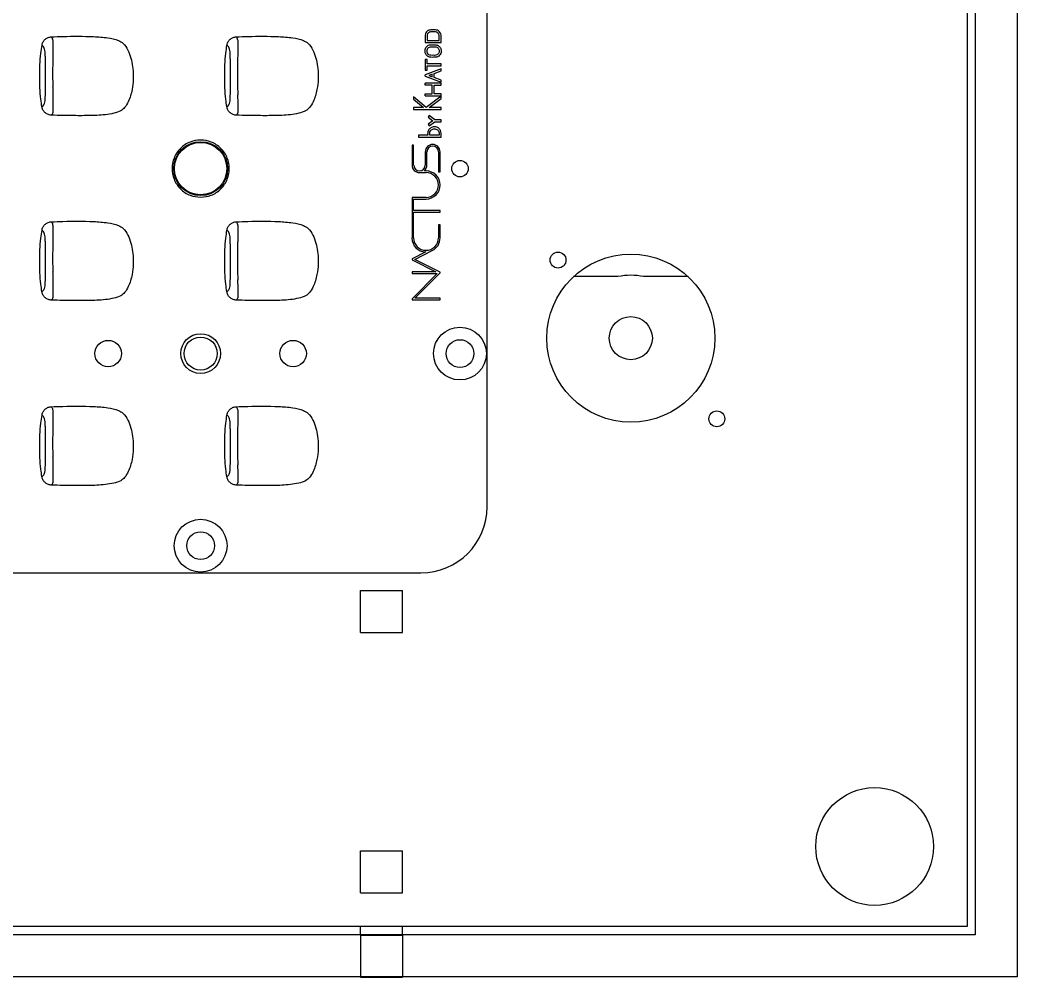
# Model space of a CAD drawing. Header units: inches. Extents: x 0.6 to 46.6, y 0.2 to 32.9.
# Drawn here: x 20.23 to 26.16, y 13.02 to 18.72 of the extents above; entities that cross this region are included whole.
import ezdxf

# ---------------------------------------------------------------- set-up
doc = ezdxf.new("R2010")
doc.units = ezdxf.units.IN
doc.header["$MEASUREMENT"] = 0

msp = doc.modelspace()

# ---------------------------------------------------------------- linework, layer by layer
at = {"color": 7, "linetype": 'Continuous', "lineweight": 25}
for p, q in [((26.1589, 24.8359), (26.1589, 13.0249)), ((25.9089, 24.5859), (25.9089, 13.2749)), ((25.8616, 24.5352), (25.8616, 13.3229)), ((23.0069, 15.821), (23.0069, 19.2812)), ((22.6378, 18.5819), (22.7333, 18.5819)), ((22.6496, 18.5938), (22.7215, 18.5938)), ((22.6378, 18.4796), (22.6378, 18.4166)), ((22.6496, 18.4796), (22.6378, 18.4796)), ((22.6496, 18.454), (22.6496, 18.4796)), ((22.7333, 18.454), (22.6496, 18.454)), ((22.7333, 18.4422), (22.7333, 18.454)), ((22.7333, 18.4251), (22.6378, 18.3892)), ((22.6378, 18.4166), (22.6496, 18.4166)), ((22.6378, 18.381), (22.6378, 18.3892)), ((22.6496, 18.4422), (22.7333, 18.4422)), ((22.6496, 18.4166), (22.6496, 18.4422)), ((22.6797, 18.3923), (22.6605, 18.3851)), ((22.6797, 18.3779), (22.6797, 18.3923)), ((22.6915, 18.3968), (22.7333, 18.4125)), ((22.6915, 18.3734), (22.6915, 18.3968)), ((22.7333, 18.4125), (22.7333, 18.4251)), ((22.6378, 18.381), (22.7333, 18.3451)), ((22.7333, 18.3398), (22.6378, 18.3398)), ((22.6378, 18.328), (22.6378, 18.3398)), ((22.6797, 18.328), (22.6378, 18.328)), ((22.6605, 18.3851), (22.6797, 18.3779)), ((22.6797, 18.2768), (22.6797, 18.328)), ((22.7333, 18.3577), (22.6915, 18.3734)), ((22.6915, 18.328), (22.7333, 18.328)), ((22.6915, 18.2768), (22.6915, 18.328)), ((22.7333, 18.3451), (22.7333, 18.3577)), ((22.7333, 18.328), (22.7333, 18.3398)), ((22.6378, 18.2768), (22.6797, 18.2768)), ((22.6378, 18.265), (22.6378, 18.2768)), ((22.7333, 18.2768), (22.6915, 18.2768)), ((22.7333, 18.265), (22.7333, 18.2768)), ((22.5699, 18.259), (22.5699, 18.2435)), ((22.644, 18.1958), (22.5699, 18.259)), ((22.5699, 18.2435), (22.6277, 18.1942)), ((22.6378, 18.265), (22.7333, 18.265)), ((22.7333, 18.2631), (22.644, 18.1958)), ((22.6614, 18.1942), (22.7333, 18.2483)), ((22.7333, 18.2483), (22.7333, 18.2631)), ((22.6277, 18.1942), (22.5699, 18.1942)), ((22.5699, 18.1942), (22.5699, 18.1823)), ((22.5699, 18.1823), (22.7333, 18.1823)), ((22.7333, 18.1942), (22.6614, 18.1942)), ((22.7333, 18.1823), (22.7333, 18.1942)), ((22.6628, 18.1465), (22.6557, 18.1371)), ((22.6557, 18.1371), (22.6835, 18.1162)), ((22.6835, 18.1162), (22.6557, 18.0952)), ((22.6557, 18.0952), (22.6628, 18.0858)), ((22.6953, 18.1221), (22.6628, 18.1465)), ((22.6628, 18.0858), (22.6953, 18.1103)), ((22.7333, 18.1221), (22.6953, 18.1221)), ((22.6953, 18.1103), (22.7333, 18.1103)), ((22.7333, 18.1103), (22.7333, 18.1221)), ((22.6533, 18.0303), (22.5991, 18.0303)), ((22.5991, 18.0303), (22.5991, 18.0185)), ((22.7215, 18.0303), (22.6652, 18.0303)), ((22.5991, 18.0185), (22.7333, 18.0185)), ((22.7333, 18.0185), (22.7333, 18.0244)), ((22.5601, 17.9702), (22.5601, 17.8521)), ((22.5699, 17.9702), (22.5601, 17.9702)), ((22.5699, 17.8521), (22.5699, 17.9702)), ((22.6388, 17.9309), (22.6388, 17.8521)), ((22.6486, 17.8521), (22.6486, 17.9309)), ((22.7175, 17.9309), (22.7175, 17.8128)), ((22.7274, 17.8128), (22.7274, 17.9309)), ((22.6044, 17.8078), (22.6437, 17.8078)), ((22.6437, 17.8177), (22.6322, 17.8177)), ((22.7175, 17.8128), (22.7274, 17.8128)), ((22.5601, 17.6602), (22.5601, 17.4191)), ((22.6437, 17.6602), (22.5601, 17.6602)), ((22.5699, 17.6504), (22.6437, 17.6504)), ((22.5699, 17.5815), (22.5699, 17.6504)), ((22.7274, 17.5815), (22.5699, 17.5815)), ((22.5699, 17.5716), (22.7274, 17.5716)), ((22.5699, 17.4191), (22.5699, 17.5716)), ((22.7274, 17.5716), (22.7274, 17.5815)), ((22.7175, 17.4978), (22.7175, 17.4191)), ((22.7274, 17.4978), (22.7175, 17.4978)), ((22.7274, 17.4191), (22.7274, 17.4978)), ((22.6415, 17.3354), (22.5601, 17.2947)), ((22.576, 17.2916), (22.6808, 17.3441)), ((22.5601, 17.2947), (22.5601, 17.2886)), ((22.5601, 17.2886), (22.7016, 17.2178)), ((22.7274, 17.216), (22.576, 17.2916)), ((22.5601, 17.2178), (22.5601, 17.208)), ((22.7016, 17.2178), (22.5601, 17.2178)), ((22.7106, 17.208), (22.5601, 17.0575)), ((22.5601, 17.208), (22.7106, 17.208)), ((22.5769, 17.0603), (22.7274, 17.2109)), ((22.7274, 17.2109), (22.7274, 17.216)), ((23.7853, 17.1891), (23.5211, 17.1891)), ((24.2021, 17.1891), (23.938, 17.1891)), ((22.5601, 17.0575), (22.5601, 17.0505)), ((22.5601, 17.0505), (22.7274, 17.0505)), ((22.7274, 17.0603), (22.5769, 17.0603)), ((22.7274, 17.0505), (22.7274, 17.0603)), ((24.4188, 16.3512), (24.4204, 16.3429)), ((17.6998, 15.4273), (22.6132, 15.4273)), ((22.2529, 15.0729), (22.2529, 15.3229)), ((22.2529, 15.3229), (22.5029, 15.3229)), ((22.5029, 15.0729), (22.5029, 15.3229)), ((22.2529, 15.0729), (22.5029, 15.0729)), ((22.2529, 13.7729), (22.5029, 13.7729)), ((22.2529, 13.5229), (22.2529, 13.7729)), ((22.5029, 13.5229), (22.5029, 13.7729)), ((22.2529, 13.5229), (22.5029, 13.5229)), ((25.8616, 13.3229), (14.6479, 13.3229)), ((22.2529, 13.2749), (22.2529, 13.3229)), ((22.5029, 13.2749), (22.5029, 13.3229)), ((25.9089, 13.2749), (14.5979, 13.2749)), ((22.2529, 13.2729), (22.5029, 13.2729)), ((22.2529, 13.2729), (22.2529, 13.0229)), ((22.5029, 13.2729), (22.5029, 13.0229)), ((26.1589, 13.0249), (14.3479, 13.0249)), ((22.2529, 13.0229), (22.5029, 13.0229))]:
    msp.add_line(p, q, dxfattribs=at)
for centre, radius in [((21.303, 17.8312), 0.1603), ((21.303, 17.8312), 0.1558), ((22.8455, 17.8312), 0.0492), ((23.8616, 16.8229), 0.5), ((23.4288, 17.2874), 0.0472), ((23.8616, 16.8229), 0.128), ((21.303, 16.7312), 0.1181), ((22.8455, 16.7312), 0.1571), ((20.753, 16.7312), 0.0787), ((21.303, 16.7312), 0.0984), ((21.853, 16.7312), 0.0787), ((22.8455, 16.7312), 0.0827), ((24.3732, 16.3429), 0.0472), ((21.303, 15.5887), 0.1571), ((21.303, 15.5887), 0.0827), ((25.3116, 13.7995), 0.35)]:
    msp.add_circle(centre, radius, dxfattribs=at)
for centre, radius, start, end in [((22.6831, 17.9309), 0.0443, 0, 180), ((22.6831, 17.9309), 0.0344, 0, 180), ((22.6044, 17.8521), 0.0443, 180, 270), ((22.6044, 17.8521), 0.0344, 180, 0), ((22.6044, 17.8521), 0.0443, 308.94244, 0), ((22.6437, 17.734), 0.0837, 270, 90), ((22.6437, 17.734), 0.0738, 270, 90), ((22.6437, 17.4191), 0.0837, 180, 268.49164), ((22.6437, 17.4191), 0.0738, 180, 0), ((22.6437, 17.4191), 0.0837, 296.34216, 0), ((23.8616, 16.8229), 0.374, 78.22244, 101.77758), ((22.6132, 15.821), 0.3937, 270, 0)]:
    msp.add_arc(centre, radius, start, end, dxfattribs=at)
for points, knots in [([(22.7333, 18.5819), (22.7332, 18.5901), (22.733, 18.6068), (22.7343, 18.6292), (22.7249, 18.646), (22.7087, 18.6572), (22.6856, 18.6565), (22.6624, 18.6572), (22.6462, 18.646), (22.6368, 18.6292), (22.6381, 18.6068), (22.6379, 18.5901), (22.6378, 18.5819)], [0, 0, 0, 0, 0.1159663, 0.2356363, 0.3062588, 0.3771879, 0.4999999, 0.6228126, 0.6937412, 0.7643636, 0.8840337, 1, 1, 1, 1]), ([(22.7215, 18.5938), (22.7216, 18.601), (22.7217, 18.6141), (22.721, 18.6311), (22.713, 18.6401), (22.702, 18.6462), (22.6856, 18.6441), (22.6691, 18.6462), (22.6581, 18.6401), (22.6501, 18.6311), (22.6494, 18.6141), (22.6496, 18.601), (22.6496, 18.5938)], [0, 0, 0, 0, 0.143704, 0.259851, 0.315587, 0.370883, 0.5, 0.629117, 0.684413, 0.740149, 0.856296, 1, 1, 1, 1]), ([(20.3591, 18.1988), (20.3567, 18.2139), (20.3475, 18.2737), (20.3453, 18.3803), (20.3475, 18.4879), (20.357, 18.5493), (20.3595, 18.5655)], [0, 0, 0, 0, 0.12434, 0.493529, 0.866705, 1, 1, 1, 1]), ([(20.3595, 18.5655), (20.3597, 18.5664), (20.3604, 18.5708), (20.3635, 18.5813), (20.3721, 18.5957), (20.3873, 18.6082), (20.4026, 18.6141), (20.4122, 18.6148), (20.4152, 18.6151)], [0, 0, 0, 0, 0.03311, 0.166081, 0.405782, 0.645262, 0.885586, 1, 1, 1, 1]), ([(20.378, 18.5258), (20.377, 18.5317), (20.3751, 18.5433), (20.3688, 18.5569), (20.3633, 18.562), (20.3595, 18.5655)], [0, 0, 0, 0, 0.250109, 0.499972, 1, 1, 1, 1]), ([(20.4152, 18.6151), (20.4381, 18.6159), (20.5218, 18.6189), (20.634, 18.6192), (20.7443, 18.6116), (20.805, 18.5999), (20.8375, 18.5809), (20.8595, 18.5582), (20.885, 18.5093), (20.9053, 18.4189), (20.9018, 18.3168), (20.8791, 18.2391), (20.8546, 18.196), (20.8247, 18.1707), (20.7677, 18.1545), (20.6863, 18.1465), (20.5851, 18.1461), (20.4947, 18.1464), (20.4379, 18.1484), (20.415, 18.1492)], [0, 0, 0, 0, 0.053492, 0.195779, 0.261401, 0.312232, 0.338403, 0.347606, 0.385841, 0.464942, 0.561975, 0.620922, 0.652783, 0.676199, 0.710401, 0.788683, 0.867322, 0.946458, 1, 1, 1, 1]), ([(20.4254, 18.5377), (20.426, 18.5513), (20.4271, 18.5766), (20.4247, 18.6023), (20.4189, 18.6101), (20.4152, 18.6151)], [0, 0, 0, 0, 0.298512, 0.556004, 1, 1, 1, 1]), ([(21.4591, 18.1988), (21.4567, 18.2139), (21.4475, 18.2737), (21.4453, 18.3803), (21.4475, 18.4879), (21.457, 18.5493), (21.4595, 18.5655)], [0, 0, 0, 0, 0.12434, 0.493529, 0.866705, 1, 1, 1, 1]), ([(21.4595, 18.5655), (21.4597, 18.5664), (21.4604, 18.5708), (21.4635, 18.5813), (21.4721, 18.5957), (21.4873, 18.6082), (21.5026, 18.6141), (21.5121, 18.6148), (21.5152, 18.6151)], [0, 0, 0, 0, 0.03311, 0.166081, 0.405782, 0.645263, 0.885587, 1, 1, 1, 1]), ([(21.478, 18.5258), (21.477, 18.5317), (21.4751, 18.5433), (21.4688, 18.5569), (21.4632, 18.562), (21.4595, 18.5655)], [0, 0, 0, 0, 0.2501089, 0.4999723, 1, 1, 1, 1]), ([(21.5152, 18.6151), (21.5381, 18.6159), (21.6218, 18.6189), (21.7339, 18.6192), (21.8443, 18.6116), (21.905, 18.5999), (21.9375, 18.5809), (21.9595, 18.5582), (21.985, 18.5093), (22.0053, 18.4189), (22.0018, 18.3168), (21.9791, 18.2391), (21.9546, 18.196), (21.9247, 18.1707), (21.8677, 18.1545), (21.7863, 18.1465), (21.6851, 18.1461), (21.5947, 18.1464), (21.5379, 18.1484), (21.515, 18.1492)], [0, 0, 0, 0, 0.053493, 0.195779, 0.261401, 0.312232, 0.338403, 0.347606, 0.385841, 0.464942, 0.561975, 0.620922, 0.652783, 0.676199, 0.7104, 0.788683, 0.867322, 0.946459, 1, 1, 1, 1]), ([(21.5254, 18.5377), (21.526, 18.5513), (21.5271, 18.5766), (21.5247, 18.6023), (21.5189, 18.6101), (21.5152, 18.6151)], [0, 0, 0, 0, 0.2985122, 0.5560037, 1, 1, 1, 1]), ([(22.6378, 18.5288), (22.6381, 18.526), (22.6386, 18.52), (22.642, 18.5115), (22.6475, 18.5038), (22.6573, 18.4963), (22.6715, 18.4925), (22.6876, 18.4937), (22.7041, 18.4926), (22.7192, 18.499), (22.7287, 18.5101), (22.7331, 18.5214), (22.7336, 18.5321), (22.7325, 18.5417), (22.7291, 18.5502), (22.7236, 18.5577), (22.7138, 18.5652), (22.6997, 18.569), (22.6835, 18.5678), (22.667, 18.5689), (22.6519, 18.5625), (22.6425, 18.5514), (22.638, 18.5401), (22.6379, 18.5324), (22.6378, 18.5288)], [0, 0, 0, 0, 0.0305977, 0.063733, 0.0976279, 0.1315344, 0.195388, 0.2499468, 0.3063808, 0.3721189, 0.4172049, 0.4611778, 0.500482, 0.5318215, 0.564375, 0.5977155, 0.6315389, 0.6954165, 0.7499743, 0.8064083, 0.8721459, 0.9172321, 0.961205, 1, 1, 1, 1]), ([(20.3795, 18.4855), (20.3794, 18.4929), (20.379, 18.5076), (20.3783, 18.5198), (20.378, 18.5258)], [0, 0, 0, 0, 0.501182, 1, 1, 1, 1]), ([(20.4248, 18.4855), (20.4251, 18.4956), (20.4255, 18.5141), (20.4254, 18.5304), (20.4254, 18.5377)], [0, 0, 0, 0, 0.548648, 1, 1, 1, 1]), ([(21.4795, 18.4855), (21.4793, 18.4929), (21.479, 18.5076), (21.4783, 18.5198), (21.478, 18.5258)], [0, 0, 0, 0, 0.501182, 1, 1, 1, 1]), ([(21.5248, 18.4855), (21.5251, 18.4956), (21.5255, 18.5141), (21.5254, 18.5304), (21.5254, 18.5377)], [0, 0, 0, 0, 0.5486484, 1, 1, 1, 1]), ([(22.6496, 18.5288), (22.6498, 18.5267), (22.6501, 18.5227), (22.6533, 18.5152), (22.6604, 18.5075), (22.6736, 18.5043), (22.6873, 18.5057), (22.7012, 18.5042), (22.7121, 18.509), (22.7184, 18.5161), (22.7215, 18.5239), (22.7217, 18.5323), (22.7206, 18.5406), (22.7166, 18.5479), (22.7094, 18.5543), (22.6975, 18.5572), (22.6838, 18.5559), (22.6699, 18.5573), (22.6578, 18.552), (22.6499, 18.5417), (22.6497, 18.5332), (22.6496, 18.5288)], [0, 0, 0, 0, 0.030267, 0.059504, 0.117775, 0.176543, 0.250762, 0.32004, 0.378186, 0.417353, 0.4563, 0.498989, 0.538719, 0.578825, 0.618017, 0.676902, 0.751123, 0.820401, 0.878546, 0.936738, 1, 1, 1, 1]), ([(20.3803, 18.4332), (20.3802, 18.4426), (20.3801, 18.4606), (20.3797, 18.4774), (20.3795, 18.4855)], [0, 0, 0, 0, 0.519107, 1, 1, 1, 1]), ([(20.4247, 18.4332), (20.4248, 18.4439), (20.425, 18.4616), (20.4249, 18.4786), (20.4248, 18.4855)], [0, 0, 0, 0, 0.598085, 1, 1, 1, 1]), ([(21.4803, 18.4332), (21.4802, 18.4426), (21.48, 18.4606), (21.4797, 18.4774), (21.4795, 18.4855)], [0, 0, 0, 0, 0.519107, 1, 1, 1, 1]), ([(21.5247, 18.4332), (21.5248, 18.4439), (21.525, 18.4616), (21.5249, 18.4786), (21.5248, 18.4855)], [0, 0, 0, 0, 0.5980847, 1, 1, 1, 1]), ([(20.3805, 18.3809), (20.3804, 18.3902), (20.3804, 18.4077), (20.3803, 18.425), (20.3803, 18.4332)], [0, 0, 0, 0, 0.525546, 1, 1, 1, 1]), ([(20.4247, 18.3809), (20.4247, 18.3897), (20.4247, 18.4072), (20.4247, 18.4245), (20.4247, 18.4332)], [0, 0, 0, 0, 0.4977677, 1, 1, 1, 1]), ([(21.4804, 18.3809), (21.4804, 18.3902), (21.4804, 18.4077), (21.4803, 18.425), (21.4803, 18.4332)], [0, 0, 0, 0, 0.525546, 1, 1, 1, 1]), ([(21.5247, 18.3809), (21.5247, 18.3897), (21.5247, 18.4072), (21.5247, 18.4245), (21.5247, 18.4332)], [0, 0, 0, 0, 0.497768, 1, 1, 1, 1]), ([(20.3797, 18.2764), (20.3799, 18.2854), (20.3802, 18.3021), (20.3802, 18.3203), (20.3802, 18.3287)], [0, 0, 0, 0, 0.536182, 1, 1, 1, 1]), ([(20.3802, 18.3287), (20.3803, 18.3379), (20.3805, 18.3551), (20.3805, 18.3727), (20.3805, 18.3809)], [0, 0, 0, 0, 0.533994, 1, 1, 1, 1]), ([(20.4251, 18.3287), (20.4249, 18.3401), (20.4247, 18.3547), (20.4247, 18.3709), (20.4247, 18.3763), (20.4247, 18.3787), (20.4247, 18.3798), (20.4247, 18.3803), (20.4247, 18.3805), (20.4247, 18.3805), (20.4247, 18.3805), (20.4247, 18.3805), (20.4247, 18.3805), (20.4247, 18.3805), (20.4247, 18.3805), (20.4247, 18.3805), (20.4247, 18.3805), (20.4247, 18.3805), (20.4247, 18.3805), (20.4247, 18.3806), (20.4247, 18.3807), (20.4247, 18.3808), (20.4247, 18.3809)], [0, 0, 0, 0, 0.657522, 0.844196, 0.925173, 0.962902, 0.980875, 0.990689, 0.991198, 0.991307, 0.991334, 0.991351, 0.991363, 0.991376, 0.991388, 0.991402, 0.991422, 0.991458, 0.99159, 0.99224, 0.993659, 1, 1, 1, 1]), ([(20.4257, 18.2764), (20.4253, 18.2878), (20.4248, 18.3023), (20.4247, 18.3189), (20.4248, 18.3241), (20.4249, 18.3264), (20.425, 18.3275), (20.425, 18.328), (20.425, 18.3282), (20.425, 18.3282), (20.425, 18.3282), (20.4251, 18.3282), (20.4251, 18.3282), (20.4251, 18.3283), (20.4251, 18.3284), (20.4251, 18.3286), (20.4251, 18.3287)], [0, 0, 0, 0, 0.6654472, 0.8481449, 0.9264437, 0.9628795, 0.9802856, 0.9895106, 0.9899507, 0.9900721, 0.9901682, 0.9903753, 0.9907919, 0.9916997, 0.9933673, 1, 1, 1, 1]), ([(21.4797, 18.2764), (21.4798, 18.2854), (21.4802, 18.3021), (21.4802, 18.3203), (21.4802, 18.3287)], [0, 0, 0, 0, 0.536183, 1, 1, 1, 1]), ([(21.4802, 18.3287), (21.4803, 18.3379), (21.4805, 18.3551), (21.4805, 18.3727), (21.4804, 18.3809)], [0, 0, 0, 0, 0.533994, 1, 1, 1, 1]), ([(21.5251, 18.3287), (21.5249, 18.3401), (21.5247, 18.3547), (21.5247, 18.3709), (21.5247, 18.3763), (21.5247, 18.3787), (21.5247, 18.3798), (21.5247, 18.3803), (21.5247, 18.3805), (21.5247, 18.3805), (21.5247, 18.3805), (21.5247, 18.3805), (21.5247, 18.3805), (21.5247, 18.3805), (21.5247, 18.3805), (21.5247, 18.3805), (21.5247, 18.3805), (21.5247, 18.3805), (21.5247, 18.3805), (21.5247, 18.3806), (21.5247, 18.3807), (21.5247, 18.3808), (21.5247, 18.3809)], [0, 0, 0, 0, 0.657522, 0.844196, 0.925173, 0.962902, 0.980875, 0.990689, 0.991198, 0.991307, 0.991335, 0.991351, 0.991362, 0.991375, 0.991387, 0.991401, 0.991423, 0.991458, 0.99159, 0.99224, 0.993659, 1, 1, 1, 1]), ([(21.5257, 18.2764), (21.5253, 18.2878), (21.5248, 18.3023), (21.5247, 18.3189), (21.5248, 18.3241), (21.5249, 18.3264), (21.525, 18.3275), (21.525, 18.328), (21.525, 18.3282), (21.525, 18.3282), (21.525, 18.3282), (21.5251, 18.3282), (21.5251, 18.3282), (21.5251, 18.3283), (21.5251, 18.3284), (21.5251, 18.3286), (21.5251, 18.3287)], [0, 0, 0, 0, 0.6654472, 0.8481435, 0.9264437, 0.9628794, 0.9802854, 0.9895105, 0.9899506, 0.9900722, 0.9901693, 0.9903753, 0.9907918, 0.9916997, 0.9933673, 1, 1, 1, 1]), ([(20.3777, 18.2349), (20.3781, 18.2417), (20.379, 18.2545), (20.3795, 18.2694), (20.3797, 18.2764)], [0, 0, 0, 0, 0.526573, 1, 1, 1, 1]), ([(20.4266, 18.2241), (20.4258, 18.2351), (20.4248, 18.2491), (20.4248, 18.2662), (20.4252, 18.2717), (20.4254, 18.2741), (20.4256, 18.2752), (20.4256, 18.2757), (20.4257, 18.2759), (20.4257, 18.276), (20.4257, 18.276), (20.4257, 18.2762), (20.4257, 18.2763), (20.4257, 18.2764)], [0, 0, 0, 0, 0.655848, 0.845104, 0.925231, 0.962533, 0.980424, 0.989934, 0.990645, 0.991932, 0.992767, 0.994223, 1, 1, 1, 1]), ([(21.4777, 18.2349), (21.4781, 18.2417), (21.479, 18.2545), (21.4795, 18.2694), (21.4797, 18.2764)], [0, 0, 0, 0, 0.526573, 1, 1, 1, 1]), ([(21.5266, 18.2241), (21.5258, 18.2351), (21.5248, 18.2491), (21.5248, 18.2662), (21.5252, 18.2717), (21.5254, 18.2741), (21.5256, 18.2752), (21.5256, 18.2757), (21.5257, 18.2759), (21.5257, 18.276), (21.5257, 18.276), (21.5257, 18.2762), (21.5257, 18.2763), (21.5257, 18.2764)], [0, 0, 0, 0, 0.6558474, 0.8451034, 0.9252317, 0.9625333, 0.9804246, 0.9899342, 0.9906449, 0.991932, 0.9927665, 0.9942228, 1, 1, 1, 1]), ([(20.3591, 18.1988), (20.3628, 18.2019), (20.3683, 18.2065), (20.3749, 18.2176), (20.3767, 18.2291), (20.3777, 18.2349)], [0, 0, 0, 0, 0.500251, 0.748979, 1, 1, 1, 1]), ([(20.415, 18.1492), (20.4193, 18.1535), (20.4264, 18.1606), (20.4259, 18.187), (20.4264, 18.2123), (20.4266, 18.2241)], [0, 0, 0, 0, 0.451414, 0.743252, 1, 1, 1, 1]), ([(21.4591, 18.1988), (21.4628, 18.2019), (21.4683, 18.2065), (21.4749, 18.2176), (21.4767, 18.2291), (21.4777, 18.2349)], [0, 0, 0, 0, 0.500252, 0.748979, 1, 1, 1, 1]), ([(21.515, 18.1492), (21.5193, 18.1535), (21.5264, 18.1606), (21.5259, 18.187), (21.5264, 18.2123), (21.5266, 18.2241)], [0, 0, 0, 0, 0.4514137, 0.743252, 1, 1, 1, 1]), ([(20.415, 18.1492), (20.4141, 18.1492), (20.4097, 18.1494), (20.3987, 18.1513), (20.3831, 18.1584), (20.3688, 18.1723), (20.3614, 18.1868), (20.3596, 18.196), (20.3591, 18.1988)], [0, 0, 0, 0, 0.033026, 0.165631, 0.410369, 0.654062, 0.893844, 1, 1, 1, 1]), ([(21.515, 18.1492), (21.5141, 18.1492), (21.5097, 18.1494), (21.4987, 18.1513), (21.4831, 18.1584), (21.4688, 18.1723), (21.4614, 18.1868), (21.4596, 18.196), (21.4591, 18.1988)], [0, 0, 0, 0, 0.033027, 0.165632, 0.410369, 0.654062, 0.893844, 1, 1, 1, 1]), ([(22.7333, 18.0244), (22.7336, 18.0359), (22.734, 18.0508), (22.7244, 18.0662), (22.7169, 18.0731), (22.7076, 18.0782), (22.6971, 18.0807), (22.6862, 18.0802), (22.676, 18.0768), (22.6671, 18.0712), (22.6584, 18.0615), (22.6528, 18.0472), (22.6532, 18.0357), (22.6533, 18.0303)], [0, 0, 0, 0, 0.221265, 0.285639, 0.353308, 0.422882, 0.493999, 0.56615, 0.636784, 0.705827, 0.772647, 0.893309, 1, 1, 1, 1]), ([(22.6652, 18.0303), (22.6649, 18.035), (22.6645, 18.0437), (22.6685, 18.0551), (22.6754, 18.0627), (22.6837, 18.0673), (22.6933, 18.0692), (22.7029, 18.0673), (22.7112, 18.0627), (22.7182, 18.0551), (22.7222, 18.0437), (22.7217, 18.035), (22.7215, 18.0303)], [0, 0, 0, 0, 0.130577, 0.241169, 0.322851, 0.4109, 0.500001, 0.589099, 0.677148, 0.758831, 0.869423, 1, 1, 1, 1]), ([(21.303, 17.6611), (21.2816, 17.6634), (21.2487, 17.6668), (21.209, 17.6881), (21.1818, 17.71), (21.1597, 17.7373), (21.1392, 17.7769), (21.1287, 17.8312), (21.1392, 17.8855), (21.1597, 17.9252), (21.1818, 17.9524), (21.209, 17.9745), (21.2487, 17.995), (21.303, 18.0055), (21.3573, 17.995), (21.3969, 17.9745), (21.4241, 17.9524), (21.4462, 17.9252), (21.4668, 17.8855), (21.4772, 17.8312), (21.4668, 17.7769), (21.4462, 17.7373), (21.4241, 17.71), (21.3969, 17.6881), (21.3573, 17.6668), (21.3244, 17.6634), (21.303, 17.6611)], [0, 0, 0, 0, 0.059864, 0.09209, 0.125, 0.15791, 0.190136, 0.25, 0.309864, 0.34209, 0.375, 0.40791, 0.440136, 0.5, 0.559864, 0.59209, 0.625, 0.65791, 0.690136, 0.75, 0.809864, 0.84209, 0.875, 0.90791, 0.940136, 1, 1, 1, 1]), ([(20.3595, 17.4655), (20.3597, 17.4664), (20.3604, 17.4708), (20.3635, 17.4813), (20.3721, 17.4957), (20.3873, 17.5082), (20.4026, 17.5141), (20.4122, 17.5148), (20.4152, 17.5151)], [0, 0, 0, 0, 0.033109, 0.166081, 0.405782, 0.645262, 0.885586, 1, 1, 1, 1]), ([(20.4152, 17.5151), (20.4381, 17.5159), (20.5218, 17.5189), (20.634, 17.5192), (20.7443, 17.5116), (20.805, 17.4999), (20.8375, 17.4809), (20.8595, 17.4582), (20.885, 17.4093), (20.9053, 17.3189), (20.9018, 17.2168), (20.8791, 17.1391), (20.8546, 17.096), (20.8247, 17.0707), (20.7677, 17.0545), (20.6863, 17.0465), (20.5851, 17.0461), (20.4947, 17.0464), (20.4379, 17.0484), (20.415, 17.0492)], [0, 0, 0, 0, 0.053492, 0.195779, 0.261401, 0.312232, 0.338403, 0.347606, 0.385841, 0.464942, 0.561975, 0.620922, 0.652783, 0.676199, 0.710401, 0.788683, 0.867322, 0.946458, 1, 1, 1, 1]), ([(20.4254, 17.4377), (20.426, 17.4513), (20.4271, 17.4766), (20.4247, 17.5023), (20.4189, 17.5101), (20.4152, 17.5151)], [0, 0, 0, 0, 0.298512, 0.556004, 1, 1, 1, 1]), ([(21.4595, 17.4655), (21.4597, 17.4664), (21.4604, 17.4708), (21.4635, 17.4813), (21.4721, 17.4957), (21.4873, 17.5082), (21.5026, 17.5141), (21.5121, 17.5148), (21.5152, 17.5151)], [0, 0, 0, 0, 0.033109, 0.16608, 0.405782, 0.645262, 0.885586, 1, 1, 1, 1]), ([(21.5152, 17.5151), (21.5381, 17.5159), (21.6218, 17.5189), (21.7339, 17.5192), (21.8443, 17.5116), (21.905, 17.4999), (21.9375, 17.4809), (21.9595, 17.4582), (21.985, 17.4093), (22.0053, 17.3189), (22.0018, 17.2168), (21.9791, 17.1391), (21.9546, 17.096), (21.9247, 17.0707), (21.8677, 17.0545), (21.7863, 17.0465), (21.6851, 17.0461), (21.5947, 17.0464), (21.5379, 17.0484), (21.515, 17.0492)], [0, 0, 0, 0, 0.053493, 0.195779, 0.261401, 0.312232, 0.338403, 0.347606, 0.385841, 0.464942, 0.561975, 0.620922, 0.652783, 0.676199, 0.7104, 0.788683, 0.867322, 0.946459, 1, 1, 1, 1]), ([(21.5254, 17.4377), (21.526, 17.4513), (21.5271, 17.4766), (21.5247, 17.5023), (21.5189, 17.5101), (21.5152, 17.5151)], [0, 0, 0, 0, 0.298512, 0.556004, 1, 1, 1, 1]), ([(20.3591, 17.0988), (20.3567, 17.1139), (20.3475, 17.1737), (20.3453, 17.2803), (20.3475, 17.3879), (20.357, 17.4493), (20.3595, 17.4655)], [0, 0, 0, 0, 0.124339, 0.493529, 0.866705, 1, 1, 1, 1]), ([(20.378, 17.4258), (20.377, 17.4317), (20.3751, 17.4433), (20.3688, 17.4569), (20.3633, 17.462), (20.3595, 17.4655)], [0, 0, 0, 0, 0.2501087, 0.4999721, 1, 1, 1, 1]), ([(20.4248, 17.3855), (20.4251, 17.3956), (20.4255, 17.4141), (20.4254, 17.4304), (20.4254, 17.4377)], [0, 0, 0, 0, 0.548648, 1, 1, 1, 1]), ([(21.4591, 17.0988), (21.4567, 17.1139), (21.4475, 17.1737), (21.4453, 17.2803), (21.4475, 17.3879), (21.457, 17.4493), (21.4595, 17.4655)], [0, 0, 0, 0, 0.12434, 0.493529, 0.866705, 1, 1, 1, 1]), ([(21.478, 17.4258), (21.477, 17.4317), (21.4751, 17.4433), (21.4688, 17.4569), (21.4632, 17.462), (21.4595, 17.4655)], [0, 0, 0, 0, 0.250109, 0.499972, 1, 1, 1, 1]), ([(21.5248, 17.3855), (21.5251, 17.3956), (21.5255, 17.4141), (21.5254, 17.4304), (21.5254, 17.4377)], [0, 0, 0, 0, 0.548648, 1, 1, 1, 1]), ([(20.3795, 17.3855), (20.3794, 17.3929), (20.379, 17.4076), (20.3783, 17.4198), (20.378, 17.4258)], [0, 0, 0, 0, 0.501181, 1, 1, 1, 1]), ([(20.3803, 17.3332), (20.3802, 17.3426), (20.3801, 17.3606), (20.3797, 17.3774), (20.3795, 17.3855)], [0, 0, 0, 0, 0.519107, 1, 1, 1, 1]), ([(20.4247, 17.3332), (20.4248, 17.3439), (20.425, 17.3617), (20.4249, 17.3786), (20.4248, 17.3855)], [0, 0, 0, 0, 0.598086, 1, 1, 1, 1]), ([(21.4795, 17.3855), (21.4793, 17.3929), (21.479, 17.4076), (21.4783, 17.4198), (21.478, 17.4258)], [0, 0, 0, 0, 0.501182, 1, 1, 1, 1]), ([(21.4803, 17.3332), (21.4802, 17.3426), (21.48, 17.3606), (21.4797, 17.3774), (21.4795, 17.3855)], [0, 0, 0, 0, 0.519107, 1, 1, 1, 1]), ([(21.5247, 17.3332), (21.5248, 17.3439), (21.525, 17.3617), (21.5249, 17.3786), (21.5248, 17.3855)], [0, 0, 0, 0, 0.598086, 1, 1, 1, 1]), ([(20.3805, 17.2809), (20.3804, 17.2902), (20.3804, 17.3077), (20.3803, 17.325), (20.3803, 17.3332)], [0, 0, 0, 0, 0.525546, 1, 1, 1, 1]), ([(20.4247, 17.2809), (20.4247, 17.2897), (20.4247, 17.3072), (20.4247, 17.3245), (20.4247, 17.3332)], [0, 0, 0, 0, 0.4977677, 1, 1, 1, 1]), ([(21.4804, 17.2809), (21.4804, 17.2902), (21.4804, 17.3077), (21.4803, 17.325), (21.4803, 17.3332)], [0, 0, 0, 0, 0.525546, 1, 1, 1, 1]), ([(21.5247, 17.2809), (21.5247, 17.2897), (21.5247, 17.3072), (21.5247, 17.3245), (21.5247, 17.3332)], [0, 0, 0, 0, 0.497768, 1, 1, 1, 1]), ([(20.3802, 17.2287), (20.3803, 17.2379), (20.3805, 17.2551), (20.3805, 17.2727), (20.3805, 17.2809)], [0, 0, 0, 0, 0.533994, 1, 1, 1, 1]), ([(20.4251, 17.2287), (20.4249, 17.2401), (20.4247, 17.2547), (20.4247, 17.2709), (20.4247, 17.2763), (20.4247, 17.2787), (20.4247, 17.2798), (20.4247, 17.2803), (20.4247, 17.2805), (20.4247, 17.2805), (20.4247, 17.2805), (20.4247, 17.2805), (20.4247, 17.2805), (20.4247, 17.2805), (20.4247, 17.2805), (20.4247, 17.2805), (20.4247, 17.2805), (20.4247, 17.2805), (20.4247, 17.2805), (20.4247, 17.2806), (20.4247, 17.2807), (20.4247, 17.2808), (20.4247, 17.2809)], [0, 0, 0, 0, 0.657523, 0.844198, 0.925173, 0.962903, 0.980877, 0.990689, 0.991198, 0.991308, 0.991336, 0.991352, 0.991364, 0.991376, 0.991388, 0.991403, 0.991424, 0.99146, 0.991591, 0.99224, 0.993661, 1, 1, 1, 1]), ([(21.4802, 17.2287), (21.4803, 17.2379), (21.4805, 17.2551), (21.4805, 17.2727), (21.4804, 17.2809)], [0, 0, 0, 0, 0.533994, 1, 1, 1, 1]), ([(21.5251, 17.2287), (21.5249, 17.2401), (21.5247, 17.2547), (21.5247, 17.2709), (21.5247, 17.2763), (21.5247, 17.2787), (21.5247, 17.2798), (21.5247, 17.2803), (21.5247, 17.2805), (21.5247, 17.2805), (21.5247, 17.2805), (21.5247, 17.2805), (21.5247, 17.2805), (21.5247, 17.2805), (21.5247, 17.2805), (21.5247, 17.2805), (21.5247, 17.2805), (21.5247, 17.2805), (21.5247, 17.2805), (21.5247, 17.2806), (21.5247, 17.2807), (21.5247, 17.2808), (21.5247, 17.2809)], [0, 0, 0, 0, 0.6575227, 0.8441977, 0.9251729, 0.9629024, 0.980877, 0.9906889, 0.991198, 0.9913074, 0.9913358, 0.9913525, 0.991363, 0.9913754, 0.9913879, 0.991403, 0.9914243, 0.9914569, 0.991591, 0.9922402, 0.993661, 1, 1, 1, 1]), ([(20.3797, 17.1764), (20.3799, 17.1854), (20.3802, 17.2021), (20.3802, 17.2203), (20.3802, 17.2287)], [0, 0, 0, 0, 0.536182, 1, 1, 1, 1]), ([(20.4257, 17.1764), (20.4253, 17.1878), (20.4248, 17.2023), (20.4247, 17.2189), (20.4248, 17.2241), (20.4249, 17.2264), (20.425, 17.2275), (20.425, 17.228), (20.425, 17.2282), (20.425, 17.2282), (20.425, 17.2282), (20.4251, 17.2282), (20.4251, 17.2282), (20.4251, 17.2283), (20.4251, 17.2284), (20.4251, 17.2286), (20.4251, 17.2287)], [0, 0, 0, 0, 0.665446, 0.848145, 0.926444, 0.962879, 0.980284, 0.989511, 0.98995, 0.990073, 0.990168, 0.990375, 0.990792, 0.9917, 0.993367, 1, 1, 1, 1]), ([(21.4797, 17.1764), (21.4798, 17.1854), (21.4802, 17.2021), (21.4802, 17.2203), (21.4802, 17.2287)], [0, 0, 0, 0, 0.536182, 1, 1, 1, 1]), ([(21.5257, 17.1764), (21.5253, 17.1878), (21.5248, 17.2023), (21.5247, 17.2189), (21.5248, 17.2241), (21.5249, 17.2264), (21.525, 17.2275), (21.525, 17.228), (21.525, 17.2282), (21.525, 17.2282), (21.525, 17.2282), (21.5251, 17.2282), (21.5251, 17.2282), (21.5251, 17.2283), (21.5251, 17.2284), (21.5251, 17.2286), (21.5251, 17.2287)], [0, 0, 0, 0, 0.665446, 0.848145, 0.926444, 0.96288, 0.980285, 0.989511, 0.98995, 0.990071, 0.990169, 0.990375, 0.990792, 0.9917, 0.993367, 1, 1, 1, 1]), ([(20.3777, 17.1349), (20.3781, 17.1417), (20.379, 17.1545), (20.3795, 17.1694), (20.3797, 17.1764)], [0, 0, 0, 0, 0.526575, 1, 1, 1, 1]), ([(20.4266, 17.1241), (20.4258, 17.1351), (20.4248, 17.1491), (20.4248, 17.1662), (20.4252, 17.1717), (20.4254, 17.1741), (20.4256, 17.1752), (20.4256, 17.1757), (20.4257, 17.1759), (20.4257, 17.176), (20.4257, 17.176), (20.4257, 17.1762), (20.4257, 17.1763), (20.4257, 17.1764)], [0, 0, 0, 0, 0.655848, 0.845104, 0.925231, 0.962534, 0.980424, 0.989933, 0.990644, 0.991931, 0.992767, 0.994223, 1, 1, 1, 1]), ([(21.4777, 17.1349), (21.4781, 17.1417), (21.479, 17.1545), (21.4795, 17.1694), (21.4797, 17.1764)], [0, 0, 0, 0, 0.526575, 1, 1, 1, 1]), ([(21.5266, 17.1241), (21.5258, 17.1351), (21.5248, 17.1491), (21.5248, 17.1662), (21.5252, 17.1717), (21.5254, 17.1741), (21.5256, 17.1752), (21.5256, 17.1757), (21.5257, 17.1759), (21.5257, 17.176), (21.5257, 17.176), (21.5257, 17.1762), (21.5257, 17.1763), (21.5257, 17.1764)], [0, 0, 0, 0, 0.655848, 0.845105, 0.925232, 0.962534, 0.980425, 0.989933, 0.990644, 0.991931, 0.992767, 0.994223, 1, 1, 1, 1]), ([(20.3591, 17.0988), (20.3628, 17.1019), (20.3683, 17.1065), (20.3749, 17.1176), (20.3767, 17.1291), (20.3777, 17.1349)], [0, 0, 0, 0, 0.500251, 0.748979, 1, 1, 1, 1]), ([(20.415, 17.0492), (20.4141, 17.0492), (20.4097, 17.0494), (20.3987, 17.0513), (20.3831, 17.0584), (20.3688, 17.0723), (20.3614, 17.0868), (20.3596, 17.096), (20.3591, 17.0988)], [0, 0, 0, 0, 0.033026, 0.165631, 0.410369, 0.654061, 0.893842, 1, 1, 1, 1]), ([(20.415, 17.0492), (20.4193, 17.0535), (20.4264, 17.0606), (20.4259, 17.087), (20.4264, 17.1123), (20.4266, 17.1241)], [0, 0, 0, 0, 0.451414, 0.743252, 1, 1, 1, 1]), ([(21.4591, 17.0988), (21.4628, 17.1019), (21.4683, 17.1065), (21.4749, 17.1176), (21.4767, 17.1291), (21.4777, 17.1349)], [0, 0, 0, 0, 0.500252, 0.748979, 1, 1, 1, 1]), ([(21.515, 17.0492), (21.5141, 17.0492), (21.5097, 17.0494), (21.4987, 17.0513), (21.4831, 17.0584), (21.4688, 17.0723), (21.4614, 17.0868), (21.4596, 17.096), (21.4591, 17.0988)], [0, 0, 0, 0, 0.033027, 0.165632, 0.410369, 0.654062, 0.893844, 1, 1, 1, 1]), ([(21.515, 17.0492), (21.5193, 17.0535), (21.5264, 17.0606), (21.5259, 17.087), (21.5264, 17.1123), (21.5266, 17.1241)], [0, 0, 0, 0, 0.451414, 0.743252, 1, 1, 1, 1]), ([(20.3595, 16.3655), (20.3597, 16.3664), (20.3604, 16.3708), (20.3635, 16.3813), (20.3721, 16.3957), (20.3873, 16.4082), (20.4026, 16.4141), (20.4122, 16.4148), (20.4152, 16.4151)], [0, 0, 0, 0, 0.033109, 0.166082, 0.405781, 0.645262, 0.885586, 1, 1, 1, 1]), ([(20.4152, 16.4151), (20.4381, 16.4159), (20.5218, 16.4189), (20.634, 16.4192), (20.7443, 16.4116), (20.805, 16.3999), (20.8375, 16.3809), (20.8595, 16.3582), (20.885, 16.3093), (20.9053, 16.2189), (20.9018, 16.1168), (20.8791, 16.0391), (20.8546, 15.996), (20.8247, 15.9707), (20.7677, 15.9545), (20.6863, 15.9465), (20.5851, 15.9461), (20.4947, 15.9464), (20.4379, 15.9484), (20.415, 15.9492)], [0, 0, 0, 0, 0.053492, 0.195779, 0.261401, 0.312232, 0.338403, 0.347606, 0.385841, 0.464942, 0.561975, 0.620922, 0.652783, 0.676199, 0.710401, 0.788683, 0.867322, 0.946459, 1, 1, 1, 1]), ([(20.4254, 16.3377), (20.426, 16.3513), (20.4271, 16.3766), (20.4247, 16.4023), (20.4189, 16.4101), (20.4152, 16.4151)], [0, 0, 0, 0, 0.298512, 0.556004, 1, 1, 1, 1]), ([(21.4595, 16.3655), (21.4597, 16.3664), (21.4604, 16.3708), (21.4635, 16.3813), (21.4721, 16.3957), (21.4873, 16.4082), (21.5026, 16.4141), (21.5121, 16.4148), (21.5152, 16.4151)], [0, 0, 0, 0, 0.033109, 0.166079, 0.405782, 0.645262, 0.885586, 1, 1, 1, 1]), ([(21.5152, 16.4151), (21.5381, 16.4159), (21.6218, 16.4189), (21.7339, 16.4192), (21.8443, 16.4116), (21.905, 16.3999), (21.9375, 16.3809), (21.9595, 16.3582), (21.985, 16.3093), (22.0053, 16.2189), (22.0018, 16.1168), (21.9791, 16.0391), (21.9546, 15.996), (21.9247, 15.9707), (21.8677, 15.9545), (21.7863, 15.9465), (21.6851, 15.9461), (21.5947, 15.9464), (21.5379, 15.9484), (21.515, 15.9492)], [0, 0, 0, 0, 0.053493, 0.195779, 0.261401, 0.312232, 0.338403, 0.347606, 0.385841, 0.464942, 0.561975, 0.620922, 0.652783, 0.676199, 0.7104, 0.788683, 0.867322, 0.946459, 1, 1, 1, 1]), ([(21.5254, 16.3377), (21.526, 16.3513), (21.5271, 16.3766), (21.5247, 16.4023), (21.5189, 16.4101), (21.5152, 16.4151)], [0, 0, 0, 0, 0.298513, 0.556004, 1, 1, 1, 1]), ([(20.3591, 15.9988), (20.3567, 16.0139), (20.3475, 16.0737), (20.3453, 16.1803), (20.3475, 16.2879), (20.357, 16.3493), (20.3595, 16.3655)], [0, 0, 0, 0, 0.124339, 0.493529, 0.866705, 1, 1, 1, 1]), ([(20.378, 16.3258), (20.377, 16.3317), (20.3751, 16.3433), (20.3688, 16.3569), (20.3633, 16.362), (20.3595, 16.3655)], [0, 0, 0, 0, 0.250109, 0.499973, 1, 1, 1, 1]), ([(20.3795, 16.2855), (20.3794, 16.2929), (20.379, 16.3076), (20.3783, 16.3198), (20.378, 16.3258)], [0, 0, 0, 0, 0.501184, 1, 1, 1, 1]), ([(20.4248, 16.2855), (20.4251, 16.2956), (20.4255, 16.3141), (20.4254, 16.3304), (20.4254, 16.3377)], [0, 0, 0, 0, 0.548648, 1, 1, 1, 1]), ([(21.4591, 15.9988), (21.4567, 16.0139), (21.4475, 16.0737), (21.4453, 16.1803), (21.4475, 16.2879), (21.457, 16.3493), (21.4595, 16.3655)], [0, 0, 0, 0, 0.12434, 0.493529, 0.866704, 1, 1, 1, 1]), ([(21.478, 16.3258), (21.477, 16.3317), (21.4751, 16.3433), (21.4688, 16.3569), (21.4632, 16.362), (21.4595, 16.3655)], [0, 0, 0, 0, 0.2501091, 0.4999724, 1, 1, 1, 1]), ([(21.4795, 16.2855), (21.4793, 16.2929), (21.479, 16.3076), (21.4783, 16.3198), (21.478, 16.3258)], [0, 0, 0, 0, 0.501181, 1, 1, 1, 1]), ([(21.5248, 16.2855), (21.5251, 16.2956), (21.5255, 16.3141), (21.5254, 16.3304), (21.5254, 16.3377)], [0, 0, 0, 0, 0.548648, 1, 1, 1, 1]), ([(20.3803, 16.2332), (20.3802, 16.2426), (20.3801, 16.2606), (20.3797, 16.2774), (20.3795, 16.2855)], [0, 0, 0, 0, 0.519107, 1, 1, 1, 1]), ([(20.4247, 16.2332), (20.4248, 16.2439), (20.425, 16.2616), (20.4249, 16.2786), (20.4248, 16.2855)], [0, 0, 0, 0, 0.5980842, 1, 1, 1, 1]), ([(21.4803, 16.2332), (21.4802, 16.2426), (21.48, 16.2606), (21.4797, 16.2774), (21.4795, 16.2855)], [0, 0, 0, 0, 0.519107, 1, 1, 1, 1]), ([(21.5247, 16.2332), (21.5248, 16.2439), (21.525, 16.2617), (21.5249, 16.2786), (21.5248, 16.2855)], [0, 0, 0, 0, 0.598087, 1, 1, 1, 1]), ([(20.3805, 16.1809), (20.3804, 16.1902), (20.3804, 16.2077), (20.3803, 16.225), (20.3803, 16.2332)], [0, 0, 0, 0, 0.525546, 1, 1, 1, 1]), ([(20.4247, 16.1809), (20.4247, 16.1897), (20.4247, 16.2072), (20.4247, 16.2245), (20.4247, 16.2332)], [0, 0, 0, 0, 0.4977677, 1, 1, 1, 1]), ([(21.4804, 16.1809), (21.4804, 16.1902), (21.4804, 16.2077), (21.4803, 16.225), (21.4803, 16.2332)], [0, 0, 0, 0, 0.525546, 1, 1, 1, 1]), ([(21.5247, 16.1809), (21.5247, 16.1897), (21.5247, 16.2072), (21.5247, 16.2245), (21.5247, 16.2332)], [0, 0, 0, 0, 0.497768, 1, 1, 1, 1]), ([(20.3802, 16.1287), (20.3803, 16.1379), (20.3805, 16.1551), (20.3805, 16.1727), (20.3805, 16.1809)], [0, 0, 0, 0, 0.533993, 1, 1, 1, 1]), ([(20.4251, 16.1287), (20.4249, 16.1401), (20.4247, 16.1547), (20.4247, 16.1709), (20.4247, 16.1763), (20.4247, 16.1787), (20.4247, 16.1798), (20.4247, 16.1803), (20.4247, 16.1805), (20.4247, 16.1805), (20.4247, 16.1805), (20.4247, 16.1805), (20.4247, 16.1805), (20.4247, 16.1805), (20.4247, 16.1805), (20.4247, 16.1805), (20.4247, 16.1805), (20.4247, 16.1805), (20.4247, 16.1805), (20.4247, 16.1806), (20.4247, 16.1807), (20.4247, 16.1808), (20.4247, 16.1809)], [0, 0, 0, 0, 0.6575229, 0.844198, 0.925176, 0.9629027, 0.9808773, 0.9906892, 0.9912012, 0.9913105, 0.991336, 0.9913523, 0.9913655, 0.9913776, 0.9913898, 0.9914029, 0.9914239, 0.9914597, 0.991591, 0.992243, 0.993661, 1, 1, 1, 1]), ([(21.4802, 16.1287), (21.4803, 16.1379), (21.4805, 16.1551), (21.4805, 16.1727), (21.4804, 16.1809)], [0, 0, 0, 0, 0.533995, 1, 1, 1, 1]), ([(21.5251, 16.1287), (21.5249, 16.1401), (21.5247, 16.1547), (21.5247, 16.1709), (21.5247, 16.1763), (21.5247, 16.1787), (21.5247, 16.1798), (21.5247, 16.1803), (21.5247, 16.1805), (21.5247, 16.1805), (21.5247, 16.1805), (21.5247, 16.1805), (21.5247, 16.1805), (21.5247, 16.1805), (21.5247, 16.1805), (21.5247, 16.1805), (21.5247, 16.1805), (21.5247, 16.1805), (21.5247, 16.1805), (21.5247, 16.1806), (21.5247, 16.1807), (21.5247, 16.1808), (21.5247, 16.1809)], [0, 0, 0, 0, 0.657522, 0.844191, 0.925169, 0.962901, 0.98087, 0.990688, 0.991194, 0.991303, 0.991334, 0.991351, 0.991361, 0.991374, 0.991386, 0.991403, 0.991424, 0.991454, 0.991591, 0.992237, 0.993655, 1, 1, 1, 1]), ([(20.3777, 16.0349), (20.3781, 16.0417), (20.379, 16.0545), (20.3795, 16.0694), (20.3797, 16.0764)], [0, 0, 0, 0, 0.5265714, 1, 1, 1, 1]), ([(20.3797, 16.0764), (20.3799, 16.0854), (20.3802, 16.1021), (20.3802, 16.1203), (20.3802, 16.1287)], [0, 0, 0, 0, 0.536186, 1, 1, 1, 1]), ([(20.4257, 16.0764), (20.4253, 16.0878), (20.4248, 16.1023), (20.4247, 16.1189), (20.4248, 16.1241), (20.4249, 16.1264), (20.425, 16.1275), (20.425, 16.128), (20.425, 16.1282), (20.425, 16.1282), (20.425, 16.1282), (20.4251, 16.1282), (20.4251, 16.1282), (20.4251, 16.1283), (20.4251, 16.1284), (20.4251, 16.1286), (20.4251, 16.1287)], [0, 0, 0, 0, 0.665449, 0.848148, 0.926445, 0.962883, 0.980285, 0.989512, 0.989951, 0.990072, 0.990169, 0.990378, 0.990792, 0.991702, 0.99337, 1, 1, 1, 1]), ([(20.4266, 16.0241), (20.4258, 16.0351), (20.4248, 16.0491), (20.4248, 16.0662), (20.4252, 16.0717), (20.4254, 16.0741), (20.4256, 16.0752), (20.4256, 16.0757), (20.4257, 16.0759), (20.4257, 16.076), (20.4257, 16.076), (20.4257, 16.0762), (20.4257, 16.0763), (20.4257, 16.0764)], [0, 0, 0, 0, 0.65585, 0.845104, 0.925231, 0.962532, 0.980424, 0.989933, 0.990644, 0.991931, 0.992767, 0.994223, 1, 1, 1, 1]), ([(21.4777, 16.0349), (21.4781, 16.0417), (21.479, 16.0545), (21.4795, 16.0694), (21.4797, 16.0764)], [0, 0, 0, 0, 0.526573, 1, 1, 1, 1]), ([(21.4797, 16.0764), (21.4798, 16.0854), (21.4802, 16.1021), (21.4802, 16.1203), (21.4802, 16.1287)], [0, 0, 0, 0, 0.536181, 1, 1, 1, 1]), ([(21.5257, 16.0764), (21.5253, 16.0878), (21.5248, 16.1023), (21.5247, 16.1189), (21.5248, 16.1241), (21.5249, 16.1264), (21.525, 16.1275), (21.525, 16.128), (21.525, 16.1282), (21.525, 16.1282), (21.525, 16.1282), (21.5251, 16.1282), (21.5251, 16.1282), (21.5251, 16.1283), (21.5251, 16.1284), (21.5251, 16.1286), (21.5251, 16.1287)], [0, 0, 0, 0, 0.665443, 0.848142, 0.926443, 0.962877, 0.980284, 0.98951, 0.989949, 0.990071, 0.990169, 0.990373, 0.990792, 0.991697, 0.993365, 1, 1, 1, 1]), ([(21.5266, 16.0241), (21.5258, 16.0351), (21.5248, 16.0491), (21.5248, 16.0662), (21.5252, 16.0717), (21.5254, 16.0741), (21.5256, 16.0752), (21.5256, 16.0757), (21.5257, 16.0759), (21.5257, 16.076), (21.5257, 16.076), (21.5257, 16.0762), (21.5257, 16.0763), (21.5257, 16.0764)], [0, 0, 0, 0, 0.655846, 0.8451, 0.925232, 0.962532, 0.980425, 0.989933, 0.990644, 0.991931, 0.992767, 0.994223, 1, 1, 1, 1]), ([(20.3591, 15.9988), (20.3628, 16.0019), (20.3683, 16.0065), (20.3749, 16.0176), (20.3767, 16.0291), (20.3777, 16.0349)], [0, 0, 0, 0, 0.500251, 0.748978, 1, 1, 1, 1]), ([(20.415, 15.9492), (20.4193, 15.9535), (20.4264, 15.9606), (20.4259, 15.987), (20.4264, 16.0123), (20.4266, 16.0241)], [0, 0, 0, 0, 0.451414, 0.743253, 1, 1, 1, 1]), ([(21.4591, 15.9988), (21.4628, 16.0019), (21.4683, 16.0065), (21.4749, 16.0176), (21.4767, 16.0291), (21.4777, 16.0349)], [0, 0, 0, 0, 0.5002518, 0.7489796, 1, 1, 1, 1]), ([(21.515, 15.9492), (21.5193, 15.9535), (21.5264, 15.9606), (21.5259, 15.987), (21.5264, 16.0123), (21.5266, 16.0241)], [0, 0, 0, 0, 0.451414, 0.743252, 1, 1, 1, 1]), ([(20.415, 15.9492), (20.4141, 15.9492), (20.4097, 15.9494), (20.3987, 15.9513), (20.3831, 15.9584), (20.3688, 15.9723), (20.3614, 15.9868), (20.3596, 15.996), (20.3591, 15.9988)], [0, 0, 0, 0, 0.033026, 0.165631, 0.41037, 0.654062, 0.893844, 1, 1, 1, 1]), ([(21.515, 15.9492), (21.5141, 15.9492), (21.5097, 15.9494), (21.4987, 15.9513), (21.4831, 15.9584), (21.4688, 15.9723), (21.4614, 15.9868), (21.4596, 15.996), (21.4591, 15.9988)], [0, 0, 0, 0, 0.033027, 0.165632, 0.410369, 0.654062, 0.893844, 1, 1, 1, 1])]:
    msp.add_open_spline(points, degree=3, knots=knots, dxfattribs=at)

doc.saveas('drawing.dxf')
